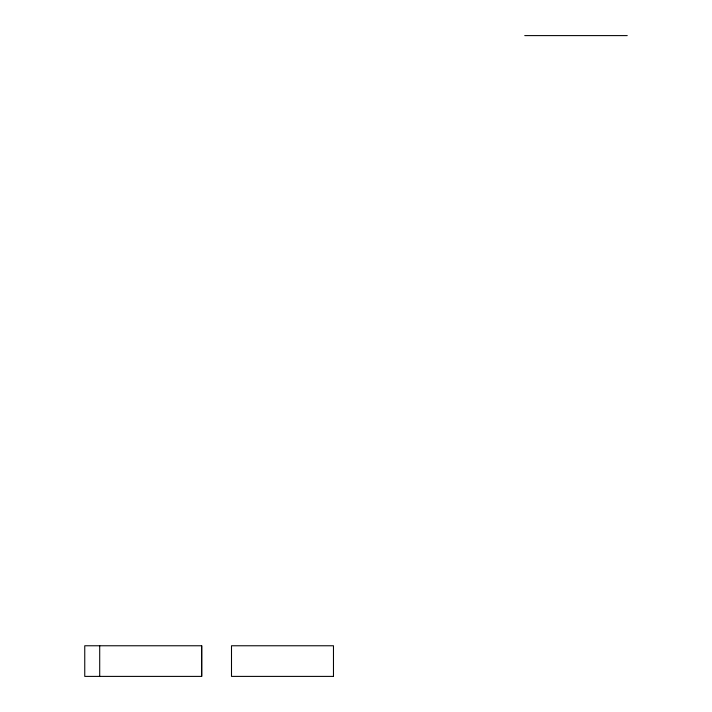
<?xml version="1.0" encoding="UTF-8"?>
<svg xmlns="http://www.w3.org/2000/svg" width="712" height="712" viewBox="0 0 712 712"><rect width="100%" height="100%" fill="white"/><g stroke="black" fill="none" stroke-linecap="round" stroke-linejoin="round"><path stroke-width="1.07" d="M524.735 35.6L627.245 35.6M201.683 645.766L84.755 645.766L84.755 676.4L201.683 676.4L201.683 645.766L201.674 676.4M333.474 676.4L231.498 676.4L231.498 645.766L333.474 645.766L333.474 676.4M99.707 645.766L99.707 676.4"/></g></svg>
